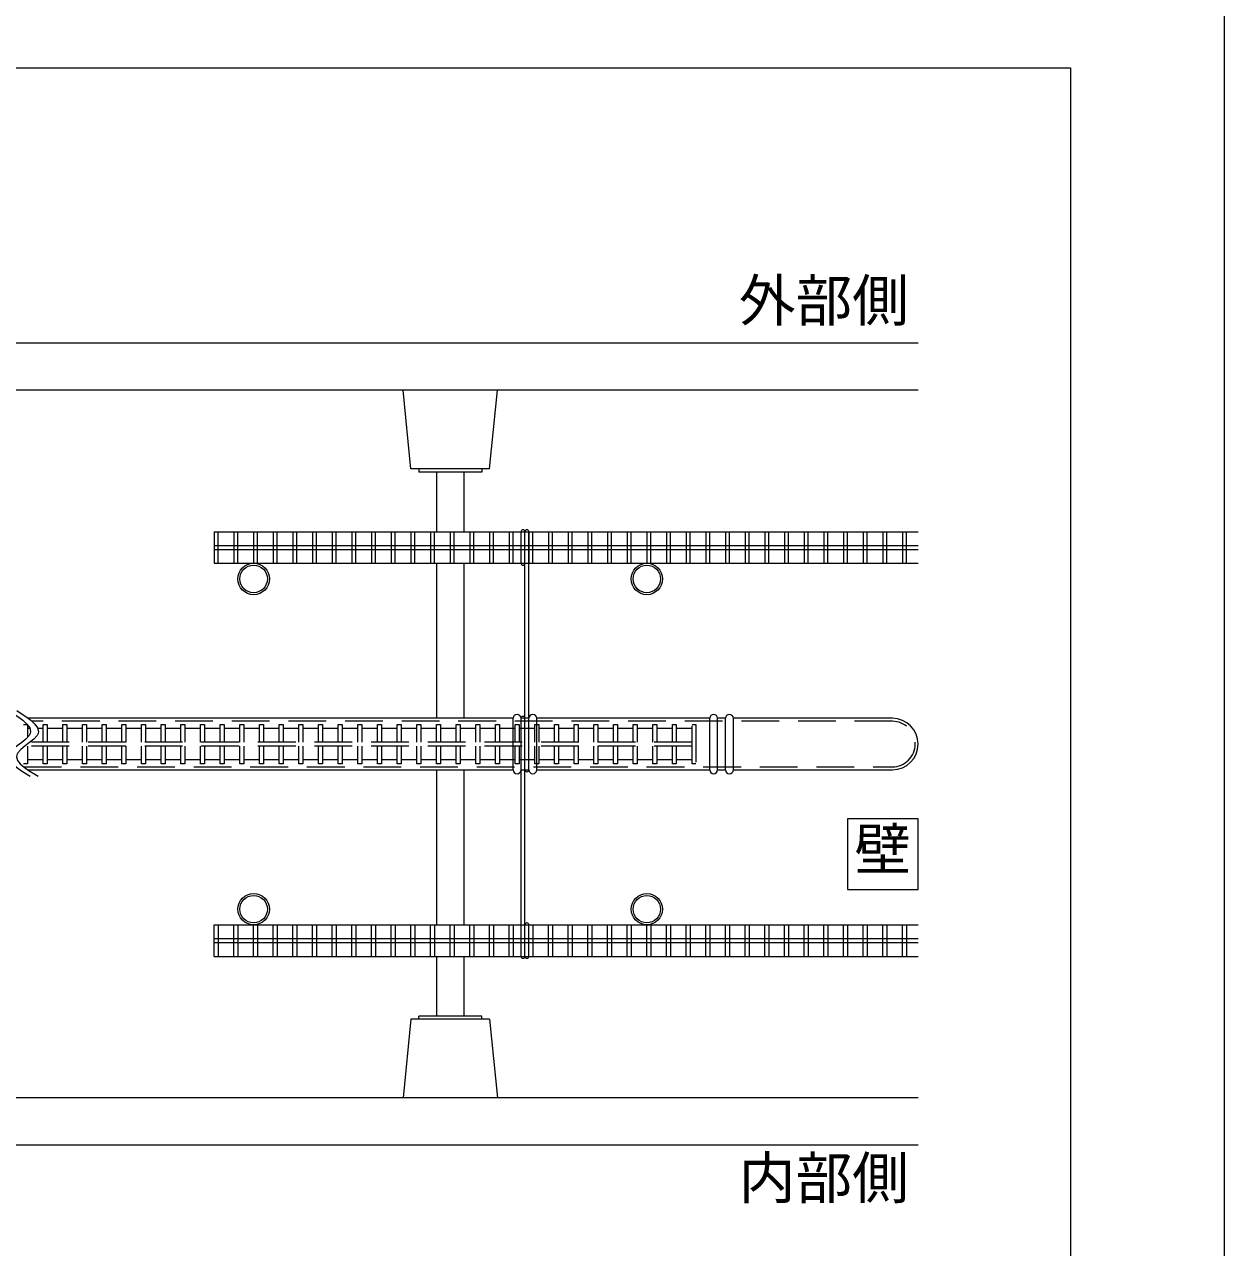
# Model space of a CAD drawing. Units: millimetres, scale not verified. Extents: x -1603 to 1603, y -1111 to 1111.
# Drawn here: x -306 to -0.8, y -800.1 to -488.9 of the extents above; entities that cross this region are included whole.
import ezdxf
from ezdxf.enums import TextEntityAlignment as Align

# ---------------------------------------------------------------- set-up
doc = ezdxf.new("R2010")
doc.units = ezdxf.units.MM
doc.header["$LTSCALE"] = 8
doc.linetypes.add('DASHED1', pattern=[1.8, 1.2, -0.6])
doc.layers.add('1-0_', color=7, linetype='Continuous', lineweight=9)
doc.layers.add('4-0_通り芯', color=5, linetype='Continuous', lineweight=9)
doc.styles.add('ＭＳ ゴシック', font='')
doc.styles.get('ＭＳ ゴシック').set_extended_font_data('MS Gothic')

msp = doc.modelspace()

# ---------------------------------------------------------------- linework, layer by layer
at = {"layer": '1-0_'}
for p, q in [((-0.8, -944), (-0.8, 964)), ((-1520, -500), (-40, -500)), ((-40, -500), (-40, -944))]:
    msp.add_line(p, q, dxfattribs=at)
at = {"layer": '4-0_通り芯', "color": 7}
for p, q in [((-78.717, -570), (-494.617, -570)), ((-78.717, -582), (-494.617, -582)), ((-187.717, -602), (-185.717, -582)), ((-205.717, -602), (-205.717, -602.8)), ((-189.717, -602.8), (-205.717, -602.8)), ((-201.217, -602.8), (-201.217, -618)), ((-194.217, -602.8), (-194.217, -618)), ((-189.717, -602), (-189.717, -602.8)), ((-179.717, -626), (-179.717, -618)), ((-178.717, -726), (-178.717, -618)), ((-177.717, -678.55), (-177.717, -618)), ((-201.217, -626), (-201.217, -665.45)), ((-194.217, -626), (-194.217, -665.45)), ((-179.717, -726), (-179.717, -665.45)), ((-201.217, -678.55), (-201.217, -718)), ((-194.217, -678.55), (-194.217, -718)), ((-78.717, -691), (-96.717, -691)), ((-78.717, -709), (-78.717, -691)), ((-177.717, -726), (-177.717, -718)), ((-201.217, -726), (-201.217, -741.2)), ((-194.217, -726), (-194.217, -741.2)), ((-205.717, -742), (-205.717, -741.2)), ((-189.717, -741.2), (-205.717, -741.2)), ((-189.717, -742), (-189.717, -741.2)), ((-187.717, -742), (-185.717, -762)), ((-78.717, -762), (-394.617, -762)), ((-78.717, -774), (-382.617, -774))]:
    msp.add_line(p, q, dxfattribs=at)
at = {"layer": '4-0_通り芯'}
for p, q in [((-257.717, -618), (-257.717, -626)), ((-256.717, -626), (-256.717, -618)), ((-252.717, -618), (-252.717, -626)), ((-251.717, -626), (-251.717, -618)), ((-247.717, -618), (-247.717, -626)), ((-246.717, -626), (-246.717, -618)), ((-242.717, -618), (-242.717, -626)), ((-241.717, -626), (-241.717, -618)), ((-237.717, -618), (-237.717, -626)), ((-236.717, -626), (-236.717, -618)), ((-232.717, -618), (-232.717, -626)), ((-231.717, -626), (-231.717, -618)), ((-227.717, -618), (-227.717, -626)), ((-226.717, -626), (-226.717, -618)), ((-222.717, -618), (-222.717, -626)), ((-221.717, -626), (-221.717, -618)), ((-217.717, -618), (-217.717, -626)), ((-216.717, -626), (-216.717, -618)), ((-212.717, -618), (-212.717, -626)), ((-211.717, -626), (-211.717, -618)), ((-207.717, -618), (-207.717, -626)), ((-206.717, -626), (-206.717, -618)), ((-202.717, -618), (-202.717, -626)), ((-201.717, -626), (-201.717, -618)), ((-197.717, -618), (-197.717, -626)), ((-196.717, -626), (-196.717, -618)), ((-192.717, -618), (-192.717, -626)), ((-191.717, -626), (-191.717, -618)), ((-187.717, -618), (-187.717, -626)), ((-186.717, -626), (-186.717, -618)), ((-182.717, -618), (-182.717, -626)), ((-181.717, -626), (-181.717, -618)), ((-177.717, -618), (-177.717, -626)), ((-176.717, -626), (-176.717, -618)), ((-172.717, -618), (-172.717, -626)), ((-171.717, -626), (-171.717, -618)), ((-167.717, -618), (-167.717, -626)), ((-166.717, -626), (-166.717, -618)), ((-162.717, -618), (-162.717, -626)), ((-161.717, -626), (-161.717, -618)), ((-157.717, -618), (-157.717, -626)), ((-156.717, -626), (-156.717, -618)), ((-152.717, -618), (-152.717, -626)), ((-151.717, -626), (-151.717, -618)), ((-147.717, -618), (-147.717, -626)), ((-146.717, -626), (-146.717, -618)), ((-142.717, -618), (-142.717, -626)), ((-141.717, -626), (-141.717, -618)), ((-137.717, -618), (-137.717, -626)), ((-136.717, -626), (-136.717, -618)), ((-132.717, -618), (-132.717, -626)), ((-131.717, -626), (-131.717, -618)), ((-127.717, -618), (-127.717, -626)), ((-126.717, -626), (-126.717, -618)), ((-122.717, -618), (-122.717, -626)), ((-121.717, -626), (-121.717, -618)), ((-117.717, -618), (-117.717, -626)), ((-116.717, -626), (-116.717, -618)), ((-112.717, -618), (-112.717, -626)), ((-111.717, -626), (-111.717, -618)), ((-107.717, -618), (-107.717, -626)), ((-106.717, -626), (-106.717, -618)), ((-102.717, -618), (-102.717, -626)), ((-101.717, -626), (-101.717, -618)), ((-97.717, -618), (-97.717, -626)), ((-96.717, -626), (-96.717, -618)), ((-92.717, -618), (-92.717, -626)), ((-91.717, -626), (-91.717, -618)), ((-87.717, -618), (-87.717, -626)), ((-86.717, -626), (-86.717, -618)), ((-82.717, -618), (-82.717, -626)), ((-81.717, -626), (-81.717, -618)), ((-257.717, -726), (-257.717, -718)), ((-256.717, -718), (-256.717, -726)), ((-252.717, -726), (-252.717, -718)), ((-251.717, -718), (-251.717, -726)), ((-247.717, -726), (-247.717, -718)), ((-246.717, -718), (-246.717, -726)), ((-242.717, -726), (-242.717, -718)), ((-241.717, -718), (-241.717, -726)), ((-237.717, -726), (-237.717, -718)), ((-236.717, -718), (-236.717, -726)), ((-232.717, -726), (-232.717, -718)), ((-231.717, -718), (-231.717, -726)), ((-227.717, -726), (-227.717, -718)), ((-226.717, -718), (-226.717, -726)), ((-222.717, -726), (-222.717, -718)), ((-221.717, -718), (-221.717, -726)), ((-217.717, -726), (-217.717, -718)), ((-216.717, -718), (-216.717, -726)), ((-212.717, -726), (-212.717, -718)), ((-211.717, -718), (-211.717, -726)), ((-207.717, -726), (-207.717, -718)), ((-206.717, -718), (-206.717, -726)), ((-202.717, -726), (-202.717, -718)), ((-201.717, -718), (-201.717, -726)), ((-197.717, -726), (-197.717, -718)), ((-196.717, -718), (-196.717, -726)), ((-192.717, -726), (-192.717, -718)), ((-191.717, -718), (-191.717, -726)), ((-187.717, -726), (-187.717, -718)), ((-186.717, -718), (-186.717, -726)), ((-182.717, -726), (-182.717, -718)), ((-181.717, -718), (-181.717, -726)), ((-177.717, -726), (-177.717, -718)), ((-176.717, -718), (-176.717, -726)), ((-172.717, -726), (-172.717, -718)), ((-171.717, -718), (-171.717, -726)), ((-167.717, -726), (-167.717, -718)), ((-166.717, -718), (-166.717, -726)), ((-162.717, -726), (-162.717, -718)), ((-161.717, -718), (-161.717, -726)), ((-157.717, -726), (-157.717, -718)), ((-156.717, -718), (-156.717, -726)), ((-152.717, -726), (-152.717, -718)), ((-151.717, -718), (-151.717, -726)), ((-147.717, -726), (-147.717, -718)), ((-146.717, -718), (-146.717, -726)), ((-142.717, -726), (-142.717, -718)), ((-141.717, -718), (-141.717, -726)), ((-137.717, -726), (-137.717, -718)), ((-136.717, -718), (-136.717, -726)), ((-132.717, -726), (-132.717, -718)), ((-131.717, -718), (-131.717, -726)), ((-127.717, -726), (-127.717, -718)), ((-126.717, -718), (-126.717, -726)), ((-122.717, -726), (-122.717, -718)), ((-121.717, -718), (-121.717, -726)), ((-117.717, -726), (-117.717, -718)), ((-116.717, -718), (-116.717, -726)), ((-112.717, -726), (-112.717, -718)), ((-111.717, -718), (-111.717, -726)), ((-107.717, -726), (-107.717, -718)), ((-106.717, -718), (-106.717, -726)), ((-102.717, -726), (-102.717, -718)), ((-101.717, -718), (-101.717, -726)), ((-97.717, -726), (-97.717, -718)), ((-96.717, -718), (-96.717, -726)), ((-92.717, -726), (-92.717, -718)), ((-91.717, -718), (-91.717, -726)), ((-87.717, -726), (-87.717, -718)), ((-86.717, -718), (-86.717, -726)), ((-82.717, -726), (-82.717, -718)), ((-81.717, -718), (-81.717, -726))]:
    msp.add_line(p, q, dxfattribs=at)
at = {"layer": '4-0_通り芯', "color": 4}
for p, q in [((-257.717, -618), (-78.717, -618)), ((-257.717, -621.5), (-78.717, -621.5)), ((-257.717, -622.5), (-78.717, -622.5)), ((-257.717, -626), (-78.717, -626)), ((-257.717, -718), (-78.717, -718)), ((-257.717, -721.5), (-78.717, -721.5)), ((-257.717, -722.5), (-78.717, -722.5)), ((-257.717, -726), (-78.717, -726))]:
    msp.add_line(p, q, dxfattribs=at)
at = {"layer": '4-0_通り芯', "color": 2}
for p, q in [((-181.717, -665.45), (-305.064, -665.45)), ((-181.717, -678.55), (-181.717, -665.45)), ((-179.717, -678.55), (-179.717, -665.45)), ((-177.717, -665.45), (-179.717, -665.45)), ((-177.717, -678.55), (-177.717, -665.45)), ((-131.717, -665.45), (-175.717, -665.45)), ((-175.717, -678.55), (-175.717, -665.45)), ((-131.717, -678.55), (-131.717, -665.45)), ((-129.717, -678.55), (-129.717, -665.45)), ((-127.717, -665.45), (-129.717, -665.45)), ((-127.717, -678.55), (-127.717, -665.45)), ((-85.267, -665.45), (-125.717, -665.45)), ((-125.717, -678.55), (-125.717, -665.45)), ((-305.119, -678.55), (-181.717, -678.55)), ((-179.717, -678.55), (-177.717, -678.55)), ((-175.717, -678.55), (-131.717, -678.55)), ((-129.717, -678.55), (-127.717, -678.55)), ((-125.717, -678.55), (-85.267, -678.55))]:
    msp.add_line(p, q, dxfattribs=at)
at = {"layer": '4-0_通り芯', "linetype": 'DASHED1'}
for p, q in [((-306.217, -667), (-305.217, -667)), ((-305.217, -667), (-305.217, -670.285)), ((-301.217, -671.5), (-301.217, -667)), ((-296.217, -671.5), (-296.217, -667)), ((-291.217, -671.5), (-291.217, -667)), ((-286.217, -671.5), (-286.217, -667)), ((-281.217, -671.5), (-281.217, -667)), ((-276.217, -671.5), (-276.217, -667)), ((-271.217, -671.5), (-271.217, -667)), ((-266.217, -671.5), (-266.217, -667)), ((-261.217, -671.5), (-261.217, -667)), ((-256.217, -671.5), (-256.217, -667)), ((-251.217, -671.5), (-251.217, -667)), ((-246.217, -671.5), (-246.217, -667)), ((-241.217, -671.5), (-241.217, -667)), ((-236.217, -671.5), (-236.217, -667)), ((-231.217, -671.5), (-231.217, -667)), ((-226.217, -671.5), (-226.217, -667)), ((-221.217, -671.5), (-221.217, -667)), ((-216.217, -671.5), (-216.217, -667)), ((-211.217, -671.5), (-211.217, -667)), ((-206.217, -671.5), (-206.217, -667)), ((-201.217, -671.5), (-201.217, -667)), ((-196.217, -671.5), (-196.217, -667)), ((-191.217, -671.5), (-191.217, -667)), ((-186.217, -671.5), (-186.217, -667)), ((-181.217, -671.5), (-181.217, -667)), ((-176.217, -671.5), (-176.217, -667)), ((-171.217, -671.5), (-171.217, -667)), ((-166.217, -667), (-165.217, -667)), ((-166.217, -671.5), (-166.217, -667)), ((-165.217, -667), (-165.217, -671.5)), ((-161.217, -667), (-160.217, -667)), ((-161.217, -671.5), (-161.217, -667)), ((-160.217, -667), (-160.217, -671.5)), ((-156.217, -671.5), (-156.217, -667)), ((-151.217, -671.5), (-151.217, -667)), ((-146.217, -671.5), (-146.217, -667)), ((-141.217, -671.5), (-141.217, -667)), ((-136.217, -677), (-136.217, -667)), ((-305.217, -672.5), (-305.217, -677)), ((-301.217, -677), (-301.217, -672.5)), ((-300.217, -672.5), (-300.217, -677)), ((-296.217, -677), (-296.217, -672.5)), ((-295.217, -672.5), (-295.217, -677)), ((-291.217, -677), (-291.217, -672.5)), ((-290.217, -672.5), (-290.217, -677)), ((-286.217, -677), (-286.217, -672.5)), ((-285.217, -672.5), (-285.217, -677)), ((-281.217, -677), (-281.217, -672.5)), ((-280.217, -672.5), (-280.217, -677)), ((-276.217, -677), (-276.217, -672.5)), ((-275.217, -672.5), (-275.217, -677)), ((-271.217, -677), (-271.217, -672.5)), ((-270.217, -672.5), (-270.217, -677)), ((-266.217, -677), (-266.217, -672.5)), ((-265.217, -672.5), (-265.217, -677)), ((-261.217, -677), (-261.217, -672.5)), ((-260.217, -672.5), (-260.217, -677)), ((-256.217, -677), (-256.217, -672.5)), ((-255.217, -672.5), (-255.217, -677)), ((-251.217, -677), (-251.217, -672.5)), ((-250.217, -672.5), (-250.217, -677)), ((-246.217, -677), (-246.217, -672.5)), ((-245.217, -672.5), (-245.217, -677)), ((-241.217, -677), (-241.217, -672.5)), ((-240.217, -672.5), (-240.217, -677)), ((-236.217, -677), (-236.217, -672.5)), ((-235.217, -672.5), (-235.217, -677)), ((-231.217, -677), (-231.217, -672.5)), ((-230.217, -672.5), (-230.217, -677)), ((-226.217, -677), (-226.217, -672.5)), ((-225.217, -672.5), (-225.217, -677)), ((-221.217, -677), (-221.217, -672.5)), ((-220.217, -672.5), (-220.217, -677)), ((-216.217, -677), (-216.217, -672.5)), ((-215.217, -672.5), (-215.217, -677)), ((-211.217, -677), (-211.217, -672.5)), ((-210.217, -672.5), (-210.217, -677)), ((-206.217, -677), (-206.217, -672.5)), ((-205.217, -672.5), (-205.217, -677)), ((-201.217, -677), (-201.217, -672.5)), ((-200.217, -672.5), (-200.217, -677)), ((-196.217, -677), (-196.217, -672.5)), ((-195.217, -672.5), (-195.217, -677)), ((-191.217, -677), (-191.217, -672.5)), ((-190.217, -672.5), (-190.217, -677)), ((-186.217, -677), (-186.217, -672.5)), ((-185.217, -672.5), (-185.217, -677)), ((-181.217, -677), (-181.217, -672.5)), ((-180.217, -672.5), (-180.217, -677)), ((-176.217, -677), (-176.217, -672.5)), ((-175.217, -672.5), (-175.217, -677)), ((-171.217, -677), (-171.217, -672.5)), ((-170.217, -672.5), (-170.217, -677)), ((-166.217, -677), (-166.217, -672.5)), ((-165.217, -672.5), (-165.217, -677)), ((-161.217, -677), (-161.217, -672.5)), ((-160.217, -672.5), (-160.217, -677)), ((-156.217, -677), (-156.217, -672.5)), ((-155.217, -672.5), (-155.217, -677)), ((-151.217, -677), (-151.217, -672.5)), ((-150.217, -672.5), (-150.217, -677)), ((-146.217, -677), (-146.217, -672.5)), ((-145.217, -672.5), (-145.217, -677)), ((-141.217, -677), (-141.217, -672.5)), ((-140.217, -672.5), (-140.217, -677)), ((-305.217, -677), (-306.217, -677)), ((-300.217, -677), (-301.217, -677)), ((-295.217, -677), (-296.217, -677)), ((-290.217, -677), (-291.217, -677)), ((-285.217, -677), (-286.217, -677)), ((-280.217, -677), (-281.217, -677)), ((-275.217, -677), (-276.217, -677)), ((-270.217, -677), (-271.217, -677)), ((-265.217, -677), (-266.217, -677)), ((-260.217, -677), (-261.217, -677)), ((-255.217, -677), (-256.217, -677)), ((-250.217, -677), (-251.217, -677)), ((-245.217, -677), (-246.217, -677)), ((-240.217, -677), (-241.217, -677)), ((-235.217, -677), (-236.217, -677)), ((-230.217, -677), (-231.217, -677)), ((-225.217, -677), (-226.217, -677)), ((-220.217, -677), (-221.217, -677)), ((-215.217, -677), (-216.217, -677)), ((-210.217, -677), (-211.217, -677)), ((-205.217, -677), (-206.217, -677)), ((-200.217, -677), (-201.217, -677)), ((-195.217, -677), (-196.217, -677)), ((-190.217, -677), (-191.217, -677)), ((-185.217, -677), (-186.217, -677)), ((-180.217, -677), (-181.217, -677)), ((-175.217, -677), (-176.217, -677)), ((-170.217, -677), (-171.217, -677)), ((-165.217, -677), (-166.217, -677)), ((-160.217, -677), (-161.217, -677)), ((-155.217, -677), (-156.217, -677)), ((-150.217, -677), (-151.217, -677)), ((-145.217, -677), (-146.217, -677)), ((-140.217, -677), (-141.217, -677)), ((-135.217, -677), (-136.217, -677))]:
    msp.add_line(p, q, dxfattribs=at)
at = {"layer": '4-0_通り芯', "color": 4, "linetype": 'DASHED1'}
for p, q in [((-304.629, -668), (-305.217, -668)), ((-301.217, -668), (-302.629, -668)), ((-296.217, -668), (-300.217, -668)), ((-291.217, -668), (-295.217, -668)), ((-286.217, -668), (-290.217, -668)), ((-281.217, -668), (-285.217, -668)), ((-276.217, -668), (-280.217, -668)), ((-271.217, -668), (-275.217, -668)), ((-266.217, -668), (-270.217, -668)), ((-261.217, -668), (-265.217, -668)), ((-256.217, -668), (-260.217, -668)), ((-251.217, -668), (-255.217, -668)), ((-246.217, -668), (-250.217, -668)), ((-241.217, -668), (-245.217, -668)), ((-236.217, -668), (-240.217, -668)), ((-231.217, -668), (-235.217, -668)), ((-226.217, -668), (-230.217, -668)), ((-221.217, -668), (-225.217, -668)), ((-216.217, -668), (-220.217, -668)), ((-211.217, -668), (-215.217, -668)), ((-206.217, -668), (-210.217, -668)), ((-201.217, -668), (-205.217, -668)), ((-196.217, -668), (-200.217, -668)), ((-191.217, -668), (-195.217, -668)), ((-186.217, -668), (-190.217, -668)), ((-181.217, -668), (-185.217, -668)), ((-176.217, -668), (-180.217, -668)), ((-171.217, -668), (-175.217, -668)), ((-166.217, -668), (-170.217, -668)), ((-161.217, -668), (-165.217, -668)), ((-156.217, -668), (-160.217, -668)), ((-151.217, -668), (-155.217, -668)), ((-146.217, -668), (-150.217, -668)), ((-141.217, -668), (-145.217, -668)), ((-136.217, -668), (-140.217, -668)), ((-136.217, -671.5), (-304.566, -671.5)), ((-136.217, -672.5), (-305.876, -672.5)), ((-301.217, -676), (-305.217, -676)), ((-296.217, -676), (-300.217, -676)), ((-291.217, -676), (-295.217, -676)), ((-286.217, -676), (-290.217, -676)), ((-281.217, -676), (-285.217, -676)), ((-276.217, -676), (-280.217, -676)), ((-271.217, -676), (-275.217, -676)), ((-266.217, -676), (-270.217, -676)), ((-261.217, -676), (-265.217, -676)), ((-256.217, -676), (-260.217, -676)), ((-251.217, -676), (-255.217, -676)), ((-246.217, -676), (-250.217, -676)), ((-241.217, -676), (-245.217, -676)), ((-236.217, -676), (-240.217, -676)), ((-231.217, -676), (-235.217, -676)), ((-226.217, -676), (-230.217, -676)), ((-221.217, -676), (-225.217, -676)), ((-216.217, -676), (-220.217, -676)), ((-211.217, -676), (-215.217, -676)), ((-206.217, -676), (-210.217, -676)), ((-201.217, -676), (-205.217, -676)), ((-196.217, -676), (-200.217, -676)), ((-191.217, -676), (-195.217, -676)), ((-186.217, -676), (-190.217, -676)), ((-181.217, -676), (-185.217, -676)), ((-176.217, -676), (-180.217, -676)), ((-171.217, -676), (-175.217, -676)), ((-166.217, -676), (-170.217, -676)), ((-161.217, -676), (-165.217, -676)), ((-156.217, -676), (-160.217, -676)), ((-151.217, -676), (-155.217, -676)), ((-146.217, -676), (-150.217, -676)), ((-141.217, -676), (-145.217, -676)), ((-136.217, -676), (-140.217, -676))]:
    msp.add_line(p, q, dxfattribs=at)
at = {"layer": '4-0_通り芯', "color": 2, "linetype": 'DASHED1'}
for p, q in [((-85.267, -666.2), (-304.117, -666.2)), ((-306.163, -677.8), (-85.267, -677.8))]:
    msp.add_line(p, q, dxfattribs=at)
at = {"layer": '4-0_通り芯', "color": 7}
for points in [[(-187.717, -602), (-207.717, -602), (-209.717, -582)], [(-96.717, -691), (-96.717, -709), (-78.717, -709)], [(-187.717, -742), (-207.717, -742), (-209.717, -762)]]:
    msp.add_lwpolyline(points, dxfattribs=at)
at = {"layer": '4-0_通り芯', "color": 3}
for points in [[(-309.961, -663.5), (-309.098, -664.052), (-307.666, -665.003), (-306.386, -665.953), (-305.355, -666.899), (-304.67, -667.84), (-304.427, -668.775), (-304.527, -669.315), (-304.804, -669.833), (-305.616, -670.721), (-306.694, -671.605), (-307.857, -672.485), (-308.922, -673.362), (-309.706, -674.24), (-309.961, -674.749), (-310.033, -675.259), (-309.762, -676.139), (-309.068, -677.02), (-308.044, -677.903), (-306.782, -678.786), (-305.374, -679.67), (-304.527, -680.183)], [(-307.961, -663.5), (-307.098, -664.052), (-305.666, -665.003), (-304.386, -665.953), (-303.355, -666.899), (-302.67, -667.84), (-302.427, -668.775), (-302.527, -669.315), (-302.804, -669.833), (-303.616, -670.721), (-304.694, -671.605), (-305.857, -672.485), (-306.922, -673.362), (-307.706, -674.24), (-307.961, -674.749), (-308.033, -675.259), (-307.762, -676.139), (-307.068, -677.02), (-306.044, -677.903), (-304.782, -678.786), (-303.374, -679.67), (-302.527, -680.183)]]:
    msp.add_lwpolyline(points, dxfattribs=at)
at = {"layer": '4-0_通り芯', "linetype": 'DASHED1'}
for points in [[(-301.217, -667), (-300.217, -667), (-300.217, -671.5)], [(-296.217, -667), (-295.217, -667), (-295.217, -671.5)], [(-291.217, -667), (-290.217, -667), (-290.217, -671.5)], [(-286.217, -667), (-285.217, -667), (-285.217, -671.5)], [(-281.217, -667), (-280.217, -667), (-280.217, -671.5)], [(-276.217, -667), (-275.217, -667), (-275.217, -671.5)], [(-271.217, -667), (-270.217, -667), (-270.217, -671.5)], [(-266.217, -667), (-265.217, -667), (-265.217, -671.5)], [(-261.217, -667), (-260.217, -667), (-260.217, -671.5)], [(-256.217, -667), (-255.217, -667), (-255.217, -671.5)], [(-251.217, -667), (-250.217, -667), (-250.217, -671.5)], [(-246.217, -667), (-245.217, -667), (-245.217, -671.5)], [(-241.217, -667), (-240.217, -667), (-240.217, -671.5)], [(-236.217, -667), (-235.217, -667), (-235.217, -671.5)], [(-231.217, -667), (-230.217, -667), (-230.217, -671.5)], [(-226.217, -667), (-225.217, -667), (-225.217, -671.5)], [(-221.217, -667), (-220.217, -667), (-220.217, -671.5)], [(-216.217, -667), (-215.217, -667), (-215.217, -671.5)], [(-211.217, -667), (-210.217, -667), (-210.217, -671.5)], [(-206.217, -667), (-205.217, -667), (-205.217, -671.5)], [(-201.217, -667), (-200.217, -667), (-200.217, -671.5)], [(-196.217, -667), (-195.217, -667), (-195.217, -671.5)], [(-191.217, -667), (-190.217, -667), (-190.217, -671.5)], [(-186.217, -667), (-185.217, -667), (-185.217, -671.5)], [(-181.217, -667), (-180.217, -667), (-180.217, -671.5)], [(-176.217, -667), (-175.217, -667), (-175.217, -671.5)], [(-171.217, -667), (-170.217, -667), (-170.217, -671.5)], [(-156.217, -667), (-155.217, -667), (-155.217, -671.5)], [(-151.217, -667), (-150.217, -667), (-150.217, -671.5)], [(-146.217, -667), (-145.217, -667), (-145.217, -671.5)], [(-141.217, -667), (-140.217, -667), (-140.217, -671.5)], [(-136.217, -667), (-135.217, -667), (-135.217, -677)]]:
    msp.add_lwpolyline(points, dxfattribs=at)
at = {"layer": '4-0_通り芯', "color": 4}
for centre in [(-247.717, -630), (-147.717, -630), (-247.717, -714), (-147.717, -714)]:
    msp.add_circle(centre, 4, dxfattribs=at)
at = {"layer": '4-0_通り芯'}
for centre in [(-247.717, -630), (-147.717, -630), (-247.717, -714), (-147.717, -714)]:
    msp.add_circle(centre, 3.5, dxfattribs=at)
at = {"layer": '4-0_通り芯', "color": 7}
for centre, start, end in [((-179.217, -618), 0, 180), ((-178.217, -618), 0, 180), ((-179.217, -626), 180, 0), ((-179.217, -665.45), 0, 180), ((-178.217, -678.55), 180, 0), ((-178.217, -718), 0, 180), ((-179.217, -726), 180, 0), ((-178.217, -726), 180, 0)]:
    msp.add_arc(centre, 0.5, start, end, dxfattribs=at)
at = {"layer": '4-0_通り芯', "color": 2}
for centre, radius, start, end in [((-180.717, -665.45), 1, 90, 180), ((-180.717, -665.45), 1, 0, 90), ((-176.717, -665.45), 1, 90, 180), ((-176.717, -665.45), 1, 0, 90), ((-130.717, -665.45), 1, 90, 180), ((-130.717, -665.45), 1, 0, 90), ((-126.717, -665.45), 1, 90, 180), ((-126.717, -665.45), 1, 0, 90), ((-85.267, -672), 6.55, 270, 90), ((-180.717, -678.55), 1, 180, 270), ((-180.717, -678.55), 1, 270, 0), ((-176.717, -678.55), 1, 180, 270), ((-176.717, -678.55), 1, 270, 0), ((-130.717, -678.55), 1, 180, 270), ((-130.717, -678.55), 1, 270, 0), ((-126.717, -678.55), 1, 180, 270), ((-126.717, -678.55), 1, 270, 0)]:
    msp.add_arc(centre, radius, start, end, dxfattribs=at)
at = {"layer": '4-0_通り芯', "color": 2, "linetype": 'DASHED1'}
msp.add_arc((-85.267, -672), 5.8, 270, 90, dxfattribs=at)

# ---------------------------------------------------------------- texts
at = {"layer": '4-0_通り芯', "color": 7, "style": 'ＭＳ ゴシック'}
for s, p in [('外部側', (-124.317, -567.6)), ('壁', (-94.917, -707.2)), ('内部側', (-124.317, -790.8))]:
    msp.add_text(s, height=10.56, dxfattribs=at).set_placement(p, align=Align.BOTTOM_LEFT)

doc.saveas('drawing.dxf')
